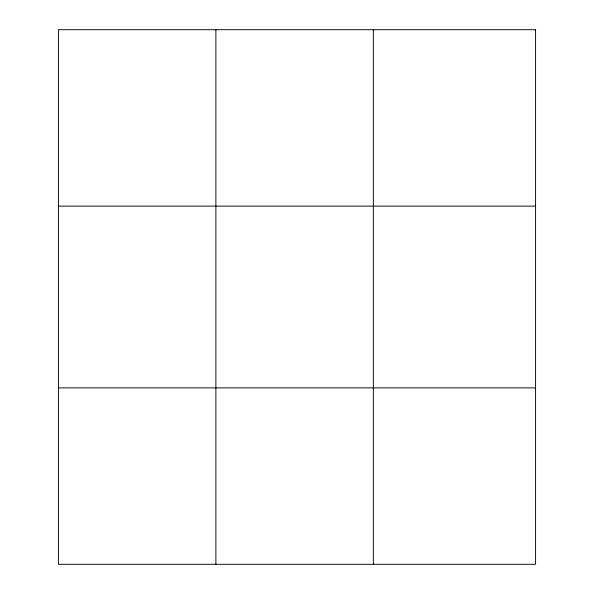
<?xml version="1.0" encoding="UTF-8"?>
<svg xmlns="http://www.w3.org/2000/svg" width="594" height="594" viewBox="0 0 594 594"><rect width="100%" height="100%" fill="white"/><g stroke="black" fill="none" stroke-linecap="round" stroke-linejoin="round"><path stroke-width="0.89" d="M215.882 564.3L215.882 29.7M373.344 564.3L373.344 29.7M58.427 206.118L535.573 206.118M58.427 387.882L535.573 387.882M535.573 29.7L535.573 564.3L58.427 564.3L58.427 29.7L535.573 29.7"/></g></svg>
